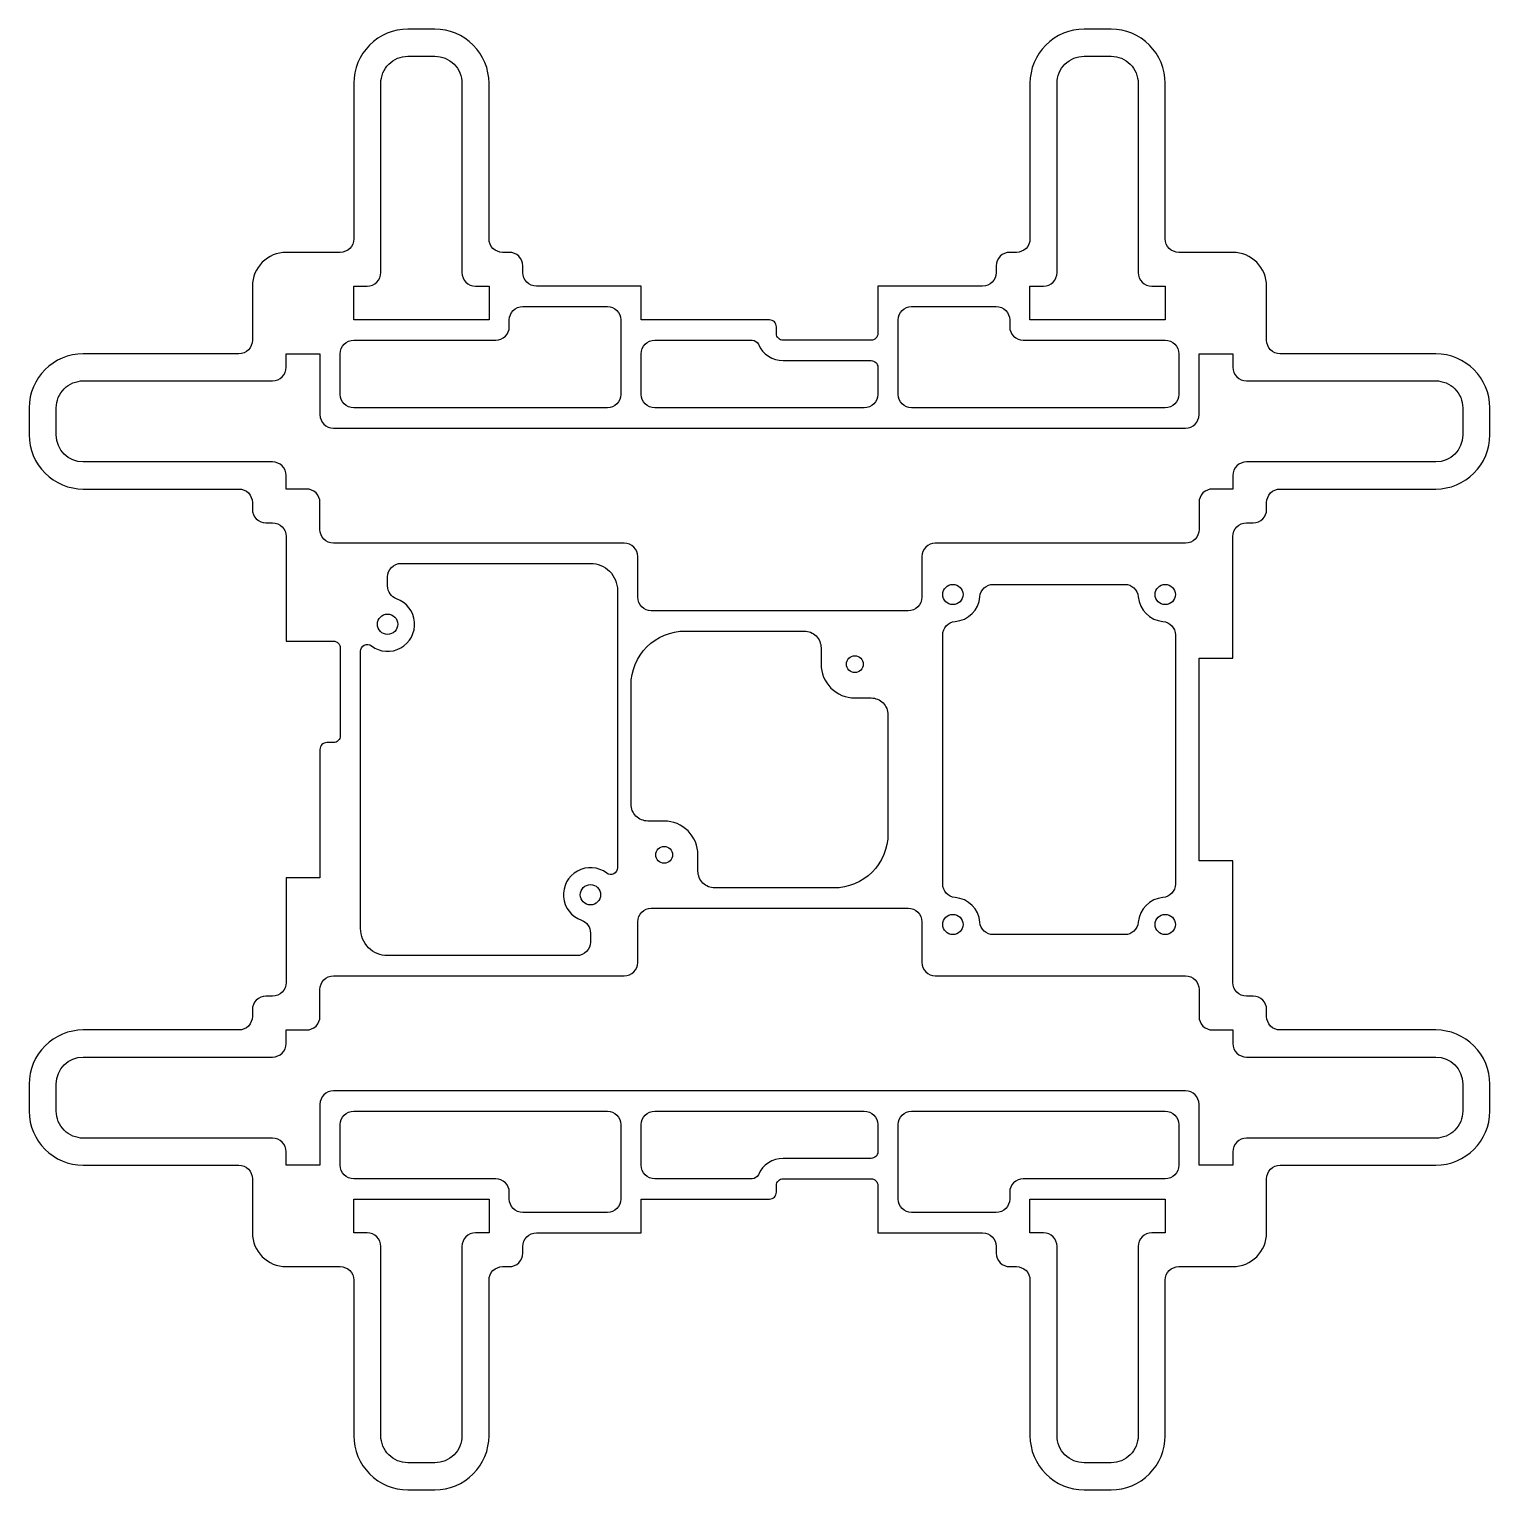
# Model space of a CAD drawing. Header units: millimetres. Extents: x -91 to 126, y -43 to 173.
import ezdxf

# ---------------------------------------------------------------- set-up
doc = ezdxf.new("R2010")
doc.units = ezdxf.units.MM

msp = doc.modelspace()

# ---------------------------------------------------------------- linework, layer by layer
for points in [[(-45.5, 67.5), (-46.5, 67.5, 0.414214), (-47.5, 66.5), (-47.5, 47.5), (-52.5, 47.5), (-52.5, 32, -0.414214), (-54.5, 30), (-55.5, 30, 0.414214), (-57.5, 28), (-57.5, 27, -0.414214), (-59.5, 25), (-82.5, 25, 0.414214), (-90.5, 17), (-90.5, 13, 0.414213), (-82.5, 5), (-59.5, 5, -0.414214), (-57.5, 3), (-57.5, -5, 0.414214), (-52.5, -10), (-44.5, -10, -0.414214), (-42.5, -12), (-42.5, -35, 0.414214), (-34.5, -43), (-30.5, -43, 0.414214), (-22.5, -35), (-22.5, -12, -0.414214), (-20.5, -10), (-19.5, -10, 0.414214), (-17.5, -8), (-17.5, -7, -0.414214), (-15.5, -5), (0, -5), (0, 0), (19, 0, 0.414214), (20, 1), (20, 2, -0.414214), (21, 3), (34, 3, -0.414214), (35, 2), (35, -5), (50.5, -5, -0.414213), (52.5, -7), (52.5, -8, 0.414214), (54.5, -10), (55.5, -10, -0.414214), (57.5, -12), (57.5, -35, 0.414214), (65.5, -43), (69.5, -43, 0.414259), (77.5, -35), (77.5, -12, -0.414214), (79.5, -10), (87.5, -10, 0.414214), (92.5, -5), (92.5, 3, -0.414214), (94.5, 5), (117.51, 5, 0.413898), (125.5, 13), (125.5, 17, 0.414214), (117.5, 25), (94.5, 25, -0.414214), (92.5, 27), (92.5, 28, 0.414213), (90.5, 30), (89.5, 30, -0.414214), (87.5, 32), (87.5, 50), (82.5, 50), (82.5, 80), (87.5, 80), (87.5, 98, -0.414214), (89.5, 100), (90.5, 100, 0.414213), (92.5, 102), (92.5, 103, -0.414214), (94.5, 105), (117.5, 105, 0.414214), (125.5, 113), (125.5, 117, 0.413898), (117.51, 125), (94.5, 125, -0.414214), (92.5, 127), (92.5, 135, 0.414214), (87.5, 140), (79.5, 140, -0.414214), (77.5, 142), (77.5, 165, 0.414259), (69.5, 173), (65.5, 173, 0.414214), (57.5, 165), (57.5, 142, -0.414214), (55.5, 140), (54.5, 140, 0.414214), (52.5, 138), (52.5, 137, -0.414213), (50.5, 135), (35, 135), (35, 128, -0.414214), (34, 127), (21, 127, -0.414214), (20, 128), (20, 129, 0.414214), (19, 130), (0, 130), (0, 135), (-15.5, 135, -0.414214), (-17.5, 137), (-17.5, 138, 0.414214), (-19.5, 140), (-20.5, 140, -0.414214), (-22.5, 142), (-22.5, 165, 0.414214), (-30.5, 173), (-34.5, 173, 0.414214), (-42.5, 165), (-42.5, 142, -0.414214), (-44.5, 140), (-52.5, 140, 0.414214), (-57.5, 135), (-57.5, 127, -0.414214), (-59.5, 125), (-82.5, 125, 0.414213), (-90.5, 117), (-90.5, 113, 0.414214), (-82.5, 105), (-59.5, 105, -0.414214), (-57.5, 103), (-57.5, 102, 0.414214), (-55.5, 100), (-54.5, 100, -0.414214), (-52.5, 98), (-52.5, 82.5), (-45.5, 82.5, -0.414214), (-44.5, 81.5), (-44.5, 68.5, -0.414214)], [(-34.5, 169), (-30.5, 169, -0.414214), (-26.5, 165), (-26.5, 137, 0.414214), (-24.5, 135), (-22.5, 135), (-22.5, 130), (-42.5, 130), (-42.5, 135), (-40.5, 135, 0.414236), (-38.5, 137), (-38.5, 165, -0.414236)], [(57.5, 130), (57.5, 135), (59.5, 135, 0.414214), (61.5, 137), (61.5, 165, -0.414214), (65.5, 169), (69.5, 169, -0.414236), (73.5, 165), (73.5, 137, 0.414236), (75.5, 135), (77.5, 135), (77.5, 130)], [(-44.5, 125, -0.414214), (-42.5, 127), (-21.5, 127, 0.414214), (-19.5, 129), (-19.5, 130, -0.414214), (-17.5, 132), (-5, 132, -0.414214), (-3, 130), (-3, 119, -0.414214), (-5, 117), (-42.5, 117, -0.414214), (-44.5, 119)], [(40, 117, -0.414214), (38, 119), (38, 130, -0.414214), (40, 132), (52.5, 132, -0.414214), (54.5, 130), (54.5, 129, 0.414214), (56.5, 127), (77.5, 127, -0.414214), (79.5, 125), (79.5, 119, -0.414214), (77.5, 117)], [(0, 119), (0, 125, -0.414214), (2, 127), (16.42, 127, -0.298217), (17.33, 126.4, 0.298217), (21, 124), (34, 124, 0.000006), (34, 124, -0.414214), (35, 123), (35, 119, -0.414214), (33, 117), (2, 117, -0.414214)], [(17.5, 114), (80.5, 114, 0.414213), (82.5, 116), (82.5, 125), (87.5, 125), (87.5, 123, 0.414214), (89.5, 121), (117.5, 121, -0.41422), (121.5, 117), (121.5, 113, -0.414209), (117.5, 109), (89.5, 109, 0.414214), (87.5, 107), (87.5, 105), (84.5, 105, 0.414214), (82.5, 103), (82.5, 99, -0.414214), (80.5, 97), (43.5, 97, 0.414214), (41.5, 95), (41.5, 89, -0.414214), (39.5, 87), (1.5, 87, -0.414214), (-0.5, 89), (-0.5, 95, 0.414214), (-2.5, 97), (-45.5, 97, -0.414214), (-47.5, 99), (-47.5, 103, 0.414214), (-49.5, 105), (-52.5, 105), (-52.5, 107, 0.414214), (-54.5, 109), (-82.5, 109, -0.414209), (-86.5, 113), (-86.5, 117, -0.41422), (-82.5, 121), (-54.5, 121, 0.414214), (-52.5, 123), (-52.5, 125), (-47.5, 125), (-47.5, 116, 0.414213), (-45.5, 114)], [(-37.5, 92, -0.414214), (-35.5, 94), (-7.5, 94, -0.414214), (-3.5, 90), (-3.5, 49, -0.618034), (-5.1, 48.2, 1.164648), (-8.83, 41.23, -0.317837), (-7.5, 39.34), (-7.5, 38, -0.414214), (-9.5, 36), (-37.5, 36, -0.414214), (-41.5, 40), (-41.5, 81, -0.618034), (-39.9, 81.8, 1.164648), (-36.17, 88.77, -0.317837), (-37.5, 90.66)], [(52.08, 39.1, -0.389983), (50.09, 40.93, 0.366144), (46.43, 44.59, -0.389983), (44.6, 46.58), (44.6, 83.42, -0.389983), (46.43, 85.41, 0.366144), (50.09, 89.07, -0.389983), (52.08, 90.9), (71.52, 90.9, -0.389983), (73.51, 89.07, 0.366144), (77.17, 85.41, -0.389983), (79, 83.42), (79, 46.58, -0.389983), (77.17, 44.59, 0.366144), (73.51, 40.93, -0.389983), (71.52, 39.1)], [(8.4, 48.5), (8.4, 50.9, 0.414214), (3.4, 55.9), (1, 55.9, -0.414214), (-1.5, 58.4), (-1.5, 76, -0.414214), (6.5, 84), (24.1, 84, -0.414214), (26.6, 81.5), (26.6, 79.1, 0.414214), (31.6, 74.1), (34, 74.1, -0.414214), (36.5, 71.6), (36.5, 54, -0.414214), (28.5, 46), (10.9, 46, -0.414214)], [(41.5, 41), (41.5, 35, 0.414214), (43.5, 33), (80.5, 33, -0.414214), (82.5, 31), (82.5, 27, 0.414214), (84.5, 25), (87.5, 25), (87.5, 23, 0.414214), (89.5, 21), (117.5, 21, -0.414209), (121.5, 17), (121.5, 13, -0.41422), (117.5, 9), (89.5, 9, 0.414214), (87.5, 7), (87.5, 5), (82.5, 5), (82.5, 14, 0.414213), (80.5, 16), (17.5, 16), (-45.5, 16, 0.414213), (-47.5, 14), (-47.5, 5), (-52.5, 5), (-52.5, 7, 0.414214), (-54.5, 9), (-82.5, 9, -0.41422), (-86.5, 13), (-86.5, 17, -0.414209), (-82.5, 21), (-54.5, 21, 0.414214), (-52.5, 23), (-52.5, 25), (-49.5, 25, 0.414214), (-47.5, 27), (-47.5, 31, -0.414214), (-45.5, 33), (-2.5, 33, 0.414214), (-0.5, 35), (-0.5, 41, -0.414214), (1.5, 43), (39.5, 43, -0.414214)], [(-19.5, 0), (-19.5, 1, 0.414214), (-21.5, 3), (-42.5, 3, -0.414214), (-44.5, 5), (-44.5, 11, -0.414214), (-42.5, 13), (-5, 13, -0.414214), (-3, 11), (-3, 0, -0.414214), (-5, -2), (-17.5, -2, -0.414214)], [(2, 3, -0.414214), (0, 5), (0, 11, -0.414214), (2, 13), (33, 13, -0.414214), (35, 11), (35, 7, -0.414214), (34, 6, 0.000006), (34, 6), (21, 6, 0.298217), (17.33, 3.6, -0.298217), (16.42, 3)], [(38, 11, -0.414214), (40, 13), (77.5, 13, -0.414214), (79.5, 11), (79.5, 5, -0.414214), (77.5, 3), (56.5, 3, 0.414214), (54.5, 1), (54.5, 0, -0.414214), (52.5, -2), (40, -2, -0.414214), (38, 0)], [(-40.5, -5), (-42.5, -5), (-42.5, 0), (-22.5, 0), (-22.5, -5), (-24.5, -5, 0.414214), (-26.5, -7), (-26.5, -35, -0.414214), (-30.5, -39), (-34.5, -39, -0.414236), (-38.5, -35), (-38.5, -7, 0.414236)], [(69.5, -39), (65.5, -39, -0.414214), (61.5, -35), (61.5, -7, 0.414214), (59.5, -5), (57.5, -5), (57.5, 0), (77.5, 0), (77.5, -5), (75.5, -5, 0.414236), (73.5, -7), (73.5, -35, -0.414236)]]:
    msp.add_lwpolyline(points, format="xyb", close=True)
for centre, radius in [((46.1, 89.4), 1.5), ((77.5, 89.4), 1.5), ((-37.5, 85), 1.5), ((31.6, 79.1), 1.25), ((3.4, 50.9), 1.25), ((-7.5, 45), 1.5), ((46.1, 40.6), 1.5), ((77.5, 40.6), 1.5)]:
    msp.add_circle(centre, radius)

doc.saveas('drawing.dxf')
